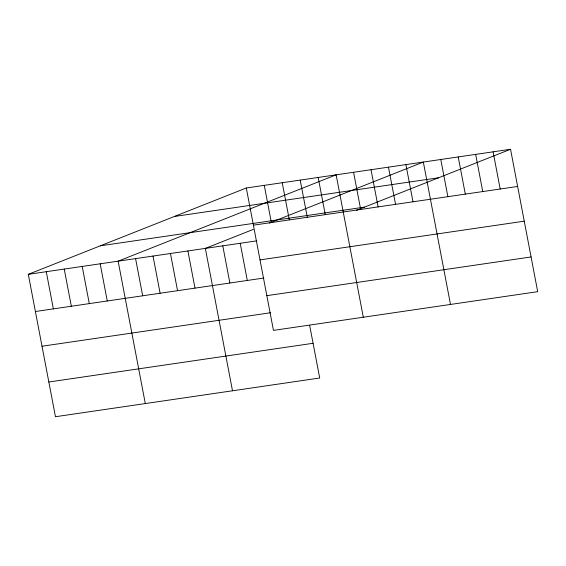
<?xml version="1.0" encoding="UTF-8"?>
<svg xmlns="http://www.w3.org/2000/svg" width="566" height="566" viewBox="0 0 566 566"><rect width="100%" height="100%" fill="white"/><g stroke="black" fill="none" stroke-linecap="round" stroke-linejoin="round"><path stroke-width="0.85" d="M309.666 325.4L319.698 378.01L55.461 416.725L28.3 274.333L246.302 187.99L510.539 149.275L537.7 291.667L273.463 330.388L246.302 187.99M253.299 229.393L205.338 248.389L232.499 390.788M269.282 223.061L423.34 162.053L450.501 304.444M356.481 210.29L510.539 149.275M174.363 216.481L438.593 177.766M100.239 245.835L364.476 207.121M253.391 225.176L517.628 186.455M28.3 274.333L256.787 240.854M260.02 259.893L524.25 221.179M35.396 311.512L263.876 278.033M266.841 295.664L531.078 256.95M42.018 346.236L270.498 312.757M48.839 382.008L313.076 343.286M493.099 151.829L500.188 189.009M475.659 154.384L482.748 191.57M458.219 156.938L465.309 194.124M440.78 159.492L447.869 196.678M405.9 164.607L412.989 201.786M388.46 167.161L395.549 204.34M371.02 169.715L378.116 206.901M353.58 172.269L360.676 209.455M363.301 317.222L336.14 174.823L118.138 261.167L145.306 403.565M318.17 177.462L325.266 214.641M300.206 180.094L307.296 217.273M282.236 182.726L289.332 219.905M264.265 185.358L271.362 222.537M240.217 243.281L247.307 280.46M222.778 245.835L229.874 283.014M187.898 250.943L194.994 288.129M170.458 253.497L177.554 290.683M153.018 256.058L160.114 293.238M135.578 258.612L142.674 295.792M100.175 263.798L107.264 300.985M82.204 266.43L89.294 303.617M64.234 269.062L71.33 306.248M46.271 271.694L53.36 308.88"/></g></svg>
